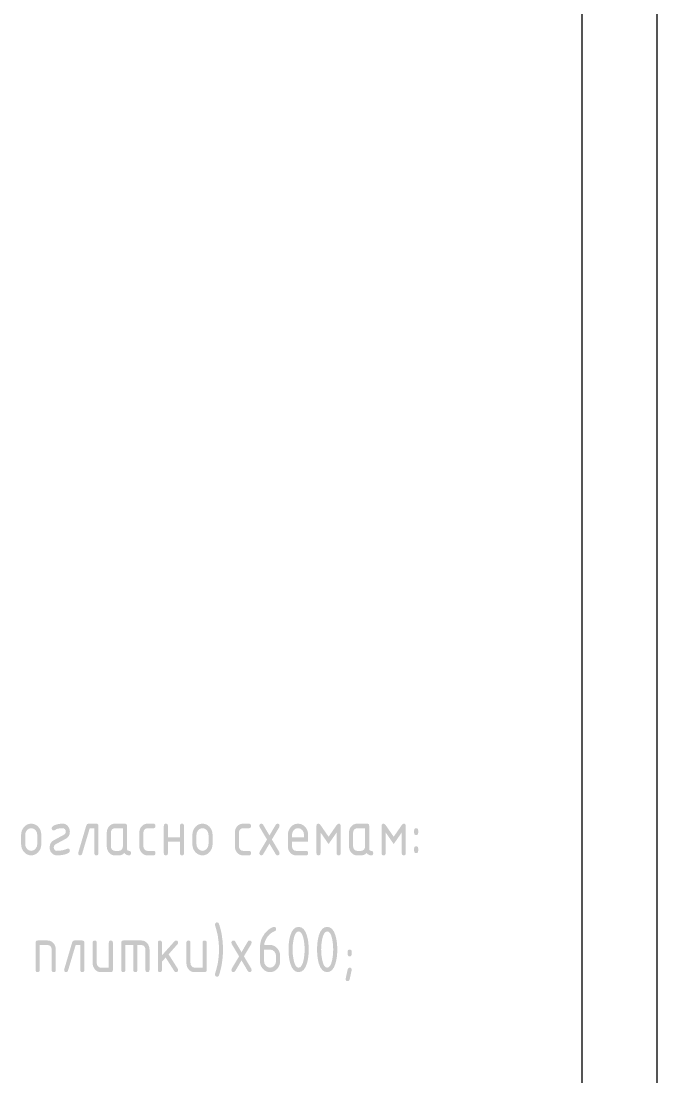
# Model space of a CAD drawing. Header units: millimetres. Extents: x 0 to 1189, y 0 to 841.
# Drawn here: x 1146.6 to 1189.1, y 211.6 to 282.2 of the extents above; entities that cross this region are included whole.
import ezdxf

# ---------------------------------------------------------------- set-up
doc = ezdxf.new("R2010")
doc.units = ezdxf.units.MM

msp = doc.modelspace()

# ---------------------------------------------------------------- hatches: boundary and pattern name
h = msp.add_hatch(color=7)
h.paths.add_polyline_path([(1146.614952, 227.150852), (1146.614952, 227.756086), (1146.627096, 227.908592), (1146.663735, 228.04885), (1146.725178, 228.177223), (1146.811736, 228.294072), (1146.91533, 228.390759), (1147.029466, 228.459437), (1147.154351, 228.500416), (1147.290191, 228.514007), (1147.425953, 228.500477), (1147.550709, 228.459919), (1147.664819, 228.392387), (1147.768646, 228.297931), (1147.855118, 228.181332), (1147.916371, 228.05264), (1147.952821, 227.911133), (1147.964878, 227.756086), (1147.964878, 227.150852), (1147.952149, 227.000895), (1147.914304, 226.861946), (1147.851862, 226.734056), (1147.765338, 226.617275), (1147.662881, 226.520589), (1147.548849, 226.451911), (1147.424274, 226.410931), (1147.290191, 226.397341), (1147.154351, 226.410931), (1147.029466, 226.451911), (1146.91533, 226.520589), (1146.811736, 226.617275), (1146.725178, 226.734056), (1146.663735, 226.861946), (1146.627096, 227.000895)])
h.paths.add_polyline_path([(1147.69368, 227.155262), (1147.69368, 227.760496), (1147.664811, 227.93406), (1147.576823, 228.082406), (1147.446116, 228.18128), (1147.290191, 228.213595), (1147.134266, 228.18128), (1147.003559, 228.082406), (1146.915364, 227.93406), (1146.886701, 227.760496), (1146.886701, 227.155262), (1146.915364, 226.97839), (1147.003559, 226.833352), (1147.134266, 226.732273), (1147.290191, 226.697753), (1147.446116, 226.732273), (1147.576823, 226.833352), (1147.664811, 226.979837)])
h = msp.add_hatch(color=7)
h.dxf.hatch_style = 2
h.paths.add_polyline_path([(1149.737136, 226.850439), (1149.796779, 226.840922), (1149.839318, 226.812337), (1149.864803, 226.764631), (1149.873286, 226.697753), (1149.853925, 226.622167), (1149.79777, 226.562705), (1149.65019, 226.490358), (1149.46711, 226.438682), (1149.248578, 226.407676), (1148.994649, 226.397341), (1148.90164, 226.406849), (1148.814884, 226.435374), (1148.735053, 226.482917), (1148.662818, 226.549476), (1148.601262, 226.630556), (1148.557742, 226.720628), (1148.531895, 226.819382), (1148.52336, 226.926507), (1148.540396, 227.080331), (1148.591435, 227.211623), (1148.676374, 227.319972), (1148.795109, 227.404962), (1149.492397, 227.781442), (1149.574114, 227.862471), (1149.602088, 227.984841), (1149.587757, 228.071519), (1149.545313, 228.145795), (1149.477996, 228.193407), (1149.401997, 228.209185), (1149.200804, 228.202364), (1149.059141, 228.17942), (1148.962748, 228.141523), (1148.855192, 228.077996), (1148.795109, 228.060908), (1148.743639, 228.070968), (1148.700851, 228.103352), (1148.668812, 228.154615), (1148.65951, 228.209185), (1148.676942, 228.284839), (1148.731168, 228.344784), (1148.861875, 228.419362), (1149.016973, 228.472184), (1149.196876, 228.503612), (1149.401997, 228.514007), (1149.495316, 228.504499), (1149.582176, 228.475973), (1149.661904, 228.428431), (1149.733829, 228.361872), (1149.838904, 228.189273), (1149.873286, 227.984841), (1149.856259, 227.831017), (1149.80528, 227.699724), (1149.720505, 227.591376), (1149.602088, 227.506386), (1148.908108, 227.133764), (1148.82329, 227.051013), (1148.795109, 226.926507), (1148.809165, 226.839829), (1148.851333, 226.765552), (1148.917617, 226.715736), (1148.994649, 226.697753), (1149.186274, 226.706529), (1149.365135, 226.732824), (1149.531283, 226.776585), (1149.684771, 226.837762)])
h = msp.add_hatch(color=7)
h.dxf.hatch_style = 2
h.paths.add_polyline_path([(1151.107007, 228.514007), (1151.645544, 228.514007), (1151.705187, 228.504559), (1151.747726, 228.476456), (1151.773211, 228.430059), (1151.781694, 228.36573), (1151.781694, 226.545617), (1151.773211, 226.479429), (1151.747726, 226.433238), (1151.705187, 226.406169), (1151.645544, 226.397341), (1151.586538, 226.406169), (1151.544327, 226.433238), (1151.518963, 226.479429), (1151.510496, 226.545617), (1151.510496, 228.209185), (1151.201265, 228.209185), (1150.691942, 226.498764), (1150.64688, 226.422628), (1150.567918, 226.397341), (1150.508275, 226.406849), (1150.465737, 226.435374), (1150.440252, 226.482917), (1150.431768, 226.549476), (1150.440036, 226.596329), (1150.971408, 228.391086), (1151.024738, 228.484379)])
h = msp.add_hatch(color=7)
h.paths.add_polyline_path([(1153.418904, 228.209185), (1152.879816, 228.209185), (1152.774947, 228.187412), (1152.687442, 228.124298), (1152.631286, 228.026044), (1152.611925, 227.908773), (1152.611925, 227.002575), (1152.631769, 226.886958), (1152.6913, 226.78705), (1152.778323, 226.720077), (1152.879816, 226.697753), (1153.151014, 226.697753), (1153.253677, 226.720077), (1153.338978, 226.78705), (1153.398992, 226.885304), (1153.418904, 227.002575)])
h.paths.add_polyline_path([(1153.957442, 226.545617), (1153.949104, 226.479429), (1153.924231, 226.433238), (1153.883027, 226.406169), (1153.825701, 226.397341), (1153.734596, 226.406918), (1153.652895, 226.435926), (1153.58029, 226.484777), (1153.516469, 226.553886), (1153.436733, 226.484777), (1153.349451, 226.435926), (1153.254315, 226.406918), (1153.151014, 226.397341), (1152.879816, 226.397341), (1152.770847, 226.407805), (1152.670767, 226.439715), (1152.579989, 226.493846), (1152.498926, 226.570973), (1152.429473, 226.663991), (1152.379863, 226.766104), (1152.350098, 226.878551), (1152.340176, 227.002575), (1152.340176, 227.908773), (1152.350098, 228.030936), (1152.379863, 228.143591), (1152.429473, 228.246737), (1152.498926, 228.340374), (1152.579989, 228.415641), (1152.670767, 228.469979), (1152.770847, 228.502923), (1152.879816, 228.514007), (1153.553952, 228.514007), (1153.613595, 228.504559), (1153.656133, 228.476456), (1153.681619, 228.430059), (1153.690102, 228.36573), (1153.690102, 226.850439), (1153.698577, 226.783562), (1153.724002, 226.735856), (1153.766377, 226.70727), (1153.825701, 226.697753), (1153.883027, 226.688244), (1153.924231, 226.659719), (1153.949104, 226.612177)])
h = msp.add_hatch(color=7)
h.dxf.hatch_style = 2
h.paths.add_polyline_path([(1154.788111, 227.908773), (1154.788111, 227.002575), (1154.807954, 226.886958), (1154.867486, 226.78705), (1154.954509, 226.720077), (1155.056001, 226.697753), (1155.45894, 226.697753), (1155.518583, 226.688244), (1155.561121, 226.659719), (1155.586606, 226.612177), (1155.59509, 226.545617), (1155.586606, 226.479429), (1155.561121, 226.433238), (1155.518583, 226.406169), (1155.45894, 226.397341), (1155.056001, 226.397341), (1154.947033, 226.407805), (1154.846953, 226.439715), (1154.756175, 226.493846), (1154.675112, 226.570973), (1154.605658, 226.663991), (1154.556049, 226.766104), (1154.526283, 226.878551), (1154.516362, 227.002575), (1154.516362, 227.908773), (1154.526283, 228.030936), (1154.556049, 228.143591), (1154.605658, 228.246737), (1154.675112, 228.340374), (1154.756175, 228.415641), (1154.846953, 228.469979), (1154.947033, 228.502923), (1155.056001, 228.514007), (1155.45894, 228.514007), (1155.518583, 228.504499), (1155.561121, 228.475973), (1155.586606, 228.428431), (1155.59509, 228.361872), (1155.586606, 228.294994), (1155.561121, 228.247288), (1155.518583, 228.218702), (1155.45894, 228.209185), (1155.056001, 228.209185), (1154.951133, 228.187412), (1154.863627, 228.124298), (1154.807472, 228.026044)])
h = msp.add_hatch(color=7)
h.dxf.hatch_style = 2
h.paths.add_polyline_path([(1156.424969, 227.303538), (1156.424969, 226.545617), (1156.416494, 226.479429), (1156.39107, 226.433238), (1156.348695, 226.406169), (1156.28937, 226.397341), (1156.229727, 226.406169), (1156.187189, 226.433238), (1156.161704, 226.479429), (1156.15322, 226.545617), (1156.15322, 228.36573), (1156.161704, 228.430059), (1156.187189, 228.476456), (1156.229727, 228.504559), (1156.28937, 228.514007), (1156.348695, 228.504559), (1156.39107, 228.476456), (1156.416494, 228.430059), (1156.424969, 228.36573), (1156.424969, 227.607809), (1157.231949, 227.607809), (1157.231949, 228.36573), (1157.240415, 228.430059), (1157.265779, 228.476456), (1157.30799, 228.504559), (1157.366996, 228.514007), (1157.42664, 228.504559), (1157.469178, 228.476456), (1157.494663, 228.430059), (1157.503146, 228.36573), (1157.503146, 226.545617), (1157.494663, 226.479429), (1157.469178, 226.433238), (1157.42664, 226.406169), (1157.366996, 226.397341), (1157.30799, 226.406169), (1157.265779, 226.433238), (1157.240415, 226.479429), (1157.231949, 226.545617), (1157.231949, 227.303538)])
h = msp.add_hatch(color=7)
h.paths.add_polyline_path([(1158.061628, 227.150852), (1158.061628, 227.756086), (1158.073772, 227.908592), (1158.110411, 228.04885), (1158.171854, 228.177223), (1158.258412, 228.294072), (1158.362006, 228.390759), (1158.476142, 228.459437), (1158.601027, 228.500416), (1158.736867, 228.514007), (1158.87263, 228.500477), (1158.997385, 228.459919), (1159.111495, 228.392387), (1159.215322, 228.297931), (1159.301794, 228.181332), (1159.363047, 228.05264), (1159.399497, 227.911133), (1159.411554, 227.756086), (1159.411554, 227.150852), (1159.398825, 227.000895), (1159.36098, 226.861946), (1159.298538, 226.734056), (1159.212014, 226.617275), (1159.109557, 226.520589), (1158.995525, 226.451911), (1158.87095, 226.410931), (1158.736867, 226.397341), (1158.601027, 226.410931), (1158.476142, 226.451911), (1158.362006, 226.520589), (1158.258412, 226.617275), (1158.171854, 226.734056), (1158.110411, 226.861946), (1158.073772, 227.000895)])
h.paths.add_polyline_path([(1159.140356, 227.155262), (1159.140356, 227.760496), (1159.111487, 227.93406), (1159.023499, 228.082406), (1158.892792, 228.18128), (1158.736867, 228.213595), (1158.580942, 228.18128), (1158.450235, 228.082406), (1158.362041, 227.93406), (1158.333377, 227.760496), (1158.333377, 227.155262), (1158.362041, 226.97839), (1158.450235, 226.833352), (1158.580942, 226.732273), (1158.736867, 226.697753), (1158.892792, 226.732273), (1159.023499, 226.833352), (1159.111487, 226.979837)])
h = msp.add_hatch(color=7)
h.dxf.hatch_style = 2
h.paths.add_polyline_path([(1161.172467, 227.908773), (1161.172467, 227.002575), (1161.19231, 226.886958), (1161.251842, 226.78705), (1161.338865, 226.720077), (1161.440357, 226.697753), (1161.843296, 226.697753), (1161.902939, 226.688244), (1161.945477, 226.659719), (1161.970962, 226.612177), (1161.979446, 226.545617), (1161.970962, 226.479429), (1161.945477, 226.433238), (1161.902939, 226.406169), (1161.843296, 226.397341), (1161.440357, 226.397341), (1161.331389, 226.407805), (1161.231309, 226.439715), (1161.140531, 226.493846), (1161.059467, 226.570973), (1160.990014, 226.663991), (1160.940405, 226.766104), (1160.910639, 226.878551), (1160.900717, 227.002575), (1160.900717, 227.908773), (1160.910639, 228.030936), (1160.940405, 228.143591), (1160.990014, 228.246737), (1161.059467, 228.340374), (1161.140531, 228.415641), (1161.231309, 228.469979), (1161.331389, 228.502923), (1161.440357, 228.514007), (1161.843296, 228.514007), (1161.902939, 228.504499), (1161.945477, 228.475973), (1161.970962, 228.428431), (1161.979446, 228.361872), (1161.970962, 228.294994), (1161.945477, 228.247288), (1161.902939, 228.218702), (1161.843296, 228.209185), (1161.440357, 228.209185), (1161.335489, 228.187412), (1161.247983, 228.124298), (1161.191828, 228.026044)])
h = msp.add_hatch(color=7)
h.dxf.hatch_style = 2
h.paths.add_polyline_path([(1163.374872, 227.455674), (1163.864903, 226.629953), (1163.887502, 226.545617), (1163.879019, 226.479429), (1163.853534, 226.433238), (1163.810995, 226.406169), (1163.751352, 226.397341), (1163.686653, 226.413119), (1163.638904, 226.46073), (1163.212815, 227.180617), (1162.786726, 226.46073), (1162.738701, 226.413119), (1162.673726, 226.397341), (1162.622257, 226.4074), (1162.579469, 226.439784), (1162.548601, 226.4896), (1162.537576, 226.545617), (1162.560176, 226.629953), (1163.050758, 227.455674), (1162.560176, 228.276985), (1162.537576, 228.36573), (1162.54606, 228.430059), (1162.571545, 228.476456), (1162.614083, 228.504559), (1162.673726, 228.514007), (1162.738701, 228.498229), (1162.786726, 228.450617), (1163.212815, 227.73073), (1163.638904, 228.450617), (1163.686653, 228.498229), (1163.751352, 228.514007), (1163.810995, 228.505179), (1163.853534, 228.478109), (1163.879019, 228.431919), (1163.887502, 228.36573), (1163.864903, 228.276985)])
h = msp.add_hatch(color=7)
h.paths.add_polyline_path([(1165.121223, 228.213595), (1164.965298, 228.18128), (1164.834591, 228.082406), (1164.746396, 227.935507), (1164.717733, 227.760496), (1164.717733, 227.607809), (1165.524712, 227.607809), (1165.524712, 227.760496), (1165.495843, 227.935507), (1165.407855, 228.082406), (1165.277148, 228.18128)])
h.paths.add_polyline_path([(1164.717733, 227.303538), (1164.717733, 227.002575), (1164.737577, 226.886958), (1164.797108, 226.78705), (1164.884131, 226.720077), (1164.985624, 226.697753), (1165.65976, 226.697753), (1165.719403, 226.688244), (1165.761942, 226.659719), (1165.787427, 226.612177), (1165.79591, 226.545617), (1165.787427, 226.479429), (1165.761942, 226.433238), (1165.719403, 226.406169), (1165.65976, 226.397341), (1164.985624, 226.397341), (1164.876656, 226.407805), (1164.776575, 226.439715), (1164.685797, 226.493846), (1164.604734, 226.570973), (1164.535281, 226.663991), (1164.485672, 226.766104), (1164.455906, 226.878551), (1164.445984, 227.002575), (1164.445984, 227.756086), (1164.458128, 227.908592), (1164.494767, 228.04885), (1164.55621, 228.177223), (1164.642768, 228.294072), (1164.746362, 228.390759), (1164.860498, 228.459437), (1164.985383, 228.500416), (1165.121223, 228.514007), (1165.256985, 228.500477), (1165.381741, 228.459919), (1165.495851, 228.392387), (1165.599678, 228.297931), (1165.68615, 228.1814), (1165.747403, 228.053191), (1165.783853, 227.912993), (1165.79591, 227.760496), (1165.79591, 227.303538)])
h = msp.add_hatch(color=7)
h.dxf.hatch_style = 2
h.paths.add_polyline_path([(1167.16523, 227.150852), (1166.626141, 227.929719), (1166.626141, 226.545617), (1166.617666, 226.479429), (1166.592241, 226.433238), (1166.549867, 226.406169), (1166.490542, 226.397341), (1166.430899, 226.406169), (1166.388361, 226.433238), (1166.362876, 226.479429), (1166.354392, 226.545617), (1166.354392, 228.36573), (1166.362876, 228.430059), (1166.388361, 228.476456), (1166.430899, 228.504559), (1166.490542, 228.514007), (1166.558342, 228.491201), (1166.626141, 228.420852), (1167.16523, 227.641985), (1167.704318, 228.420852), (1167.772118, 228.491201), (1167.839917, 228.514007), (1167.897244, 228.504559), (1167.938447, 228.476456), (1167.963321, 228.430059), (1167.971658, 228.36573), (1167.971658, 226.545617), (1167.963321, 226.479429), (1167.938447, 226.433238), (1167.897244, 226.406169), (1167.839917, 226.397341), (1167.780593, 226.406169), (1167.738218, 226.433238), (1167.712793, 226.479429), (1167.704318, 226.545617), (1167.704318, 227.929719)])
h = msp.add_hatch(color=7)
h.paths.add_polyline_path([(1169.609306, 228.209185), (1169.070217, 228.209185), (1168.965349, 228.187412), (1168.877843, 228.124298), (1168.821688, 228.026044), (1168.802327, 227.908773), (1168.802327, 227.002575), (1168.822171, 226.886958), (1168.881702, 226.78705), (1168.968725, 226.720077), (1169.070217, 226.697753), (1169.341415, 226.697753), (1169.444079, 226.720077), (1169.52938, 226.78705), (1169.589393, 226.885304), (1169.609306, 227.002575)])
h.paths.add_polyline_path([(1170.147843, 226.545617), (1170.139506, 226.479429), (1170.114633, 226.433238), (1170.073429, 226.406169), (1170.016103, 226.397341), (1169.924997, 226.406918), (1169.843297, 226.435926), (1169.770691, 226.484777), (1169.706871, 226.553886), (1169.627134, 226.484777), (1169.539853, 226.435926), (1169.444717, 226.406918), (1169.341415, 226.397341), (1169.070217, 226.397341), (1168.961249, 226.407805), (1168.861169, 226.439715), (1168.770391, 226.493846), (1168.689328, 226.570973), (1168.619875, 226.663991), (1168.570265, 226.766104), (1168.5405, 226.878551), (1168.530578, 227.002575), (1168.530578, 227.908773), (1168.5405, 228.030936), (1168.570265, 228.143591), (1168.619875, 228.246737), (1168.689328, 228.340374), (1168.770391, 228.415641), (1168.861169, 228.469979), (1168.961249, 228.502923), (1169.070217, 228.514007), (1169.744354, 228.514007), (1169.803997, 228.504559), (1169.846535, 228.476456), (1169.87202, 228.430059), (1169.880504, 228.36573), (1169.880504, 226.850439), (1169.888979, 226.783562), (1169.914404, 226.735856), (1169.956778, 226.70727), (1170.016103, 226.697753), (1170.073429, 226.688244), (1170.114633, 226.659719), (1170.139506, 226.612177)])
h = msp.add_hatch(color=7)
h.dxf.hatch_style = 2
h.paths.add_polyline_path([(1171.517601, 227.150852), (1170.978512, 227.929719), (1170.978512, 226.545617), (1170.970038, 226.479429), (1170.944613, 226.433238), (1170.902238, 226.406169), (1170.842913, 226.397341), (1170.78327, 226.406169), (1170.740732, 226.433238), (1170.715247, 226.479429), (1170.706763, 226.545617), (1170.706763, 228.36573), (1170.715247, 228.430059), (1170.740732, 228.476456), (1170.78327, 228.504559), (1170.842913, 228.514007), (1170.910713, 228.491201), (1170.978512, 228.420852), (1171.517601, 227.641985), (1172.05669, 228.420852), (1172.124489, 228.491201), (1172.192288, 228.514007), (1172.249615, 228.504559), (1172.290818, 228.476456), (1172.315692, 228.430059), (1172.324029, 228.36573), (1172.324029, 226.545617), (1172.315692, 226.479429), (1172.290818, 226.433238), (1172.249615, 226.406169), (1172.192288, 226.397341), (1172.132964, 226.406169), (1172.090589, 226.433238), (1172.065164, 226.479429), (1172.05669, 226.545617), (1172.05669, 227.929719)])
h = msp.add_hatch(color=7)
h.paths.add_polyline_path([(1172.882949, 226.850439), (1172.891432, 226.916999), (1172.916918, 226.964541), (1172.959456, 226.993066), (1173.019099, 227.002575), (1173.078424, 226.993066), (1173.120798, 226.964541), (1173.146223, 226.916999), (1173.154698, 226.850439), (1173.154698, 226.697753), (1173.146223, 226.631194), (1173.120798, 226.583651), (1173.078424, 226.555126), (1173.019099, 226.545617), (1172.959456, 226.555126), (1172.916918, 226.583651), (1172.891432, 226.631194), (1172.882949, 226.697753)])
h.paths.add_polyline_path([(1172.882949, 228.060908), (1172.891432, 228.125237), (1172.916918, 228.171634), (1172.959456, 228.199737), (1173.019099, 228.209185), (1173.078424, 228.199737), (1173.120798, 228.171634), (1173.146223, 228.125237), (1173.154698, 228.060908), (1173.154698, 227.908773), (1173.146223, 227.841895), (1173.120798, 227.794189), (1173.078424, 227.765603), (1173.019099, 227.756086), (1172.959456, 227.765603), (1172.916918, 227.794189), (1172.891432, 227.841895), (1172.882949, 227.908773)])
h = msp.add_hatch(color=7)
h.dxf.hatch_style = 2
h.paths.add_polyline_path([(1159.844129, 220.096905), (1159.823803, 220.553587), (1159.760896, 221.006962), (1159.73281, 221.145851), (1159.693303, 221.308614), (1159.642531, 221.495149), (1159.580648, 221.705351), (1159.57238, 221.760473), (1159.583404, 221.820349), (1159.614272, 221.870716), (1159.658714, 221.902618), (1159.70853, 221.912608), (1159.782462, 221.895796), (1159.825388, 221.84095), (1159.879743, 221.693371), (1159.930739, 221.518145), (1159.978944, 221.315944), (1160.024928, 221.087439), (1160.089765, 220.595273), (1160.11202, 220.096905), (1160.089765, 219.598331), (1160.024928, 219.106371), (1159.978944, 218.87772), (1159.930739, 218.674908), (1159.879743, 218.498346), (1159.825388, 218.34845), (1159.782462, 218.296981), (1159.70853, 218.280651), (1159.659954, 218.290711), (1159.614272, 218.323094), (1159.583404, 218.374357), (1159.57238, 218.428928), (1159.580648, 218.484049), (1159.642531, 218.696724), (1159.693303, 218.884438), (1159.73281, 219.047658), (1159.760896, 219.186849), (1159.823803, 219.640223)])
h = msp.add_hatch(color=7)
h.paths.add_polyline_path([(1162.850422, 220.096905), (1162.850422, 219.343394), (1162.879086, 219.166523), (1162.96728, 219.021484), (1163.097987, 218.920405), (1163.253912, 218.885885), (1163.409837, 218.920405), (1163.540544, 219.021484), (1163.628532, 219.16797), (1163.657401, 219.343394), (1163.657401, 219.643806), (1163.628532, 219.818817), (1163.540544, 219.965716), (1163.409837, 220.06459), (1163.253912, 220.096905)])
h.paths.add_polyline_path([(1163.521251, 221.612196), (1163.580895, 221.602688), (1163.623433, 221.574162), (1163.648918, 221.52662), (1163.657401, 221.460061), (1163.640452, 221.372624), (1163.589602, 221.33273), (1163.444443, 221.274137), (1163.308896, 221.186864), (1163.18265, 221.070963), (1163.065396, 220.926484), (1162.986349, 220.79868), (1162.924974, 220.66886), (1162.881997, 220.536663), (1162.858139, 220.401727), (1163.253912, 220.401727), (1163.390217, 220.388128), (1163.515877, 220.347088), (1163.630168, 220.278246), (1163.732367, 220.181241), (1163.818839, 220.064711), (1163.880092, 219.936502), (1163.916542, 219.796303), (1163.928599, 219.643806), (1163.928599, 219.343394), (1163.91587, 219.190268), (1163.878025, 219.048976), (1163.815583, 218.920396), (1163.729059, 218.805408), (1163.626602, 218.708721), (1163.51257, 218.640043), (1163.387995, 218.599064), (1163.253912, 218.585473), (1163.118072, 218.599004), (1162.993187, 218.639561), (1162.879051, 218.707093), (1162.775457, 218.801549), (1162.688899, 218.918011), (1162.627456, 219.045738), (1162.590817, 219.184627), (1162.578673, 219.334574), (1162.578673, 220.249041), (1162.597862, 220.49831), (1162.655292, 220.731767), (1162.750756, 220.949308), (1162.884046, 221.150829), (1163.005297, 221.291535), (1163.131404, 221.409142), (1163.263093, 221.504528), (1163.401086, 221.578572), (1163.471091, 221.603239)])
h = msp.add_hatch(color=7)
h.paths.add_polyline_path([(1165.565986, 220.096905), (1165.548554, 220.463601), (1165.494328, 220.807973), (1165.43341, 221.027158), (1165.357971, 221.183144), (1165.267753, 221.276394), (1165.162497, 221.307374), (1165.058635, 221.276325), (1164.968262, 221.182593), (1164.892048, 221.025298), (1164.830665, 220.803563), (1164.776439, 220.458089), (1164.759007, 220.096905), (1164.776439, 219.733792), (1164.830665, 219.389696), (1164.891505, 219.169821), (1164.966815, 219.01232), (1165.057008, 218.917554), (1165.162497, 218.885885), (1165.267753, 218.917554), (1165.357971, 219.01232), (1165.43341, 219.169821), (1165.494328, 219.389696), (1165.548554, 219.733792)])
h.paths.add_polyline_path([(1165.837184, 220.096905), (1165.829407, 219.835784), (1165.806385, 219.592543), (1165.768584, 219.367492), (1165.716468, 219.160942), (1165.61774, 218.908709), (1165.491779, 218.728927), (1165.339669, 218.621285), (1165.162497, 218.585473), (1164.98355, 218.621285), (1164.831009, 218.728927), (1164.704617, 218.908709), (1164.604115, 219.160942), (1164.55423, 219.367492), (1164.517575, 219.592543), (1164.494975, 219.835784), (1164.487258, 220.096905), (1164.494975, 220.360334), (1164.517575, 220.60485), (1164.55423, 220.830349), (1164.604115, 221.036727), (1164.704617, 221.289192), (1164.831009, 221.468949), (1164.98355, 221.576462), (1165.162497, 221.612196), (1165.339669, 221.576462), (1165.491779, 221.468949), (1165.61774, 221.289192), (1165.716468, 221.036727), (1165.768584, 220.828488), (1165.806385, 220.603196), (1165.829407, 220.359714)])
h = msp.add_hatch(color=7)
h.paths.add_polyline_path([(1167.474571, 220.096905), (1167.457139, 220.463601), (1167.402913, 220.807973), (1167.341995, 221.027158), (1167.266556, 221.183144), (1167.176337, 221.276394), (1167.071081, 221.307374), (1166.96722, 221.276325), (1166.876847, 221.182593), (1166.800633, 221.025298), (1166.73925, 220.803563), (1166.685024, 220.458089), (1166.667592, 220.096905), (1166.685024, 219.733792), (1166.73925, 219.389696), (1166.80009, 219.169821), (1166.8754, 219.01232), (1166.965592, 218.917554), (1167.071081, 218.885885), (1167.176337, 218.917554), (1167.266556, 219.01232), (1167.341995, 219.169821), (1167.402913, 219.389696), (1167.457139, 219.733792)])
h.paths.add_polyline_path([(1167.745769, 220.096905), (1167.737991, 219.835784), (1167.714969, 219.592543), (1167.677168, 219.367492), (1167.625052, 219.160942), (1167.526325, 218.908709), (1167.400363, 218.728927), (1167.248254, 218.621285), (1167.071081, 218.585473), (1166.892134, 218.621285), (1166.739594, 218.728927), (1166.613202, 218.908709), (1166.5127, 219.160942), (1166.462815, 219.367492), (1166.426159, 219.592543), (1166.403559, 219.835784), (1166.395842, 220.096905), (1166.403559, 220.360334), (1166.426159, 220.60485), (1166.462815, 220.830349), (1166.5127, 221.036727), (1166.613202, 221.289192), (1166.739594, 221.468949), (1166.892134, 221.576462), (1167.071081, 221.612196), (1167.248254, 221.576462), (1167.400363, 221.468949), (1167.526325, 221.289192), (1167.625052, 221.036727), (1167.677168, 220.828488), (1167.714969, 220.603196), (1167.737991, 220.359714)])
h = msp.add_hatch(color=7)
h.dxf.hatch_style = 2
h.paths.add_polyline_path([(1147.581546, 218.73375), (1147.581546, 220.553863), (1147.590029, 220.618191), (1147.615514, 220.664588), (1147.658053, 220.692691), (1147.717696, 220.70214), (1148.392383, 220.70214), (1148.499104, 220.691055), (1148.598331, 220.658111), (1148.689807, 220.603773), (1148.773273, 220.528507), (1148.842407, 220.434869), (1148.891853, 220.331723), (1148.921558, 220.219068), (1148.931472, 220.096905), (1148.931472, 218.73375), (1148.922988, 218.667561), (1148.897503, 218.621371), (1148.854965, 218.594301), (1148.795322, 218.585473), (1148.736316, 218.594301), (1148.694105, 218.621371), (1148.66874, 218.667561), (1148.660274, 218.73375), (1148.660274, 220.096905), (1148.640912, 220.214176), (1148.584757, 220.31243), (1148.497045, 220.377198), (1148.392383, 220.397318), (1147.853295, 220.397318), (1147.853295, 218.73375), (1147.84482, 218.667561), (1147.819395, 218.621371), (1147.77702, 218.594301), (1147.717696, 218.585473), (1147.658053, 218.594301), (1147.615514, 218.621371), (1147.590029, 218.667561)])
h = msp.add_hatch(color=7)
h.dxf.hatch_style = 2
h.paths.add_polyline_path([(1150.165369, 220.70214), (1150.703906, 220.70214), (1150.763549, 220.692691), (1150.806088, 220.664588), (1150.831573, 220.618191), (1150.840056, 220.553863), (1150.840056, 218.73375), (1150.831573, 218.667561), (1150.806088, 218.621371), (1150.763549, 218.594301), (1150.703906, 218.585473), (1150.6449, 218.594301), (1150.602689, 218.621371), (1150.577325, 218.667561), (1150.568858, 218.73375), (1150.568858, 220.397318), (1150.259627, 220.397318), (1149.750304, 218.686897), (1149.705242, 218.61076), (1149.62628, 218.585473), (1149.566637, 218.594981), (1149.524099, 218.623507), (1149.498614, 218.671049), (1149.49013, 218.737608), (1149.498398, 218.784462), (1150.02977, 220.579219), (1150.0831, 220.672512)])
h = msp.add_hatch(color=7)
h.dxf.hatch_style = 2
h.paths.add_polyline_path([(1152.748641, 220.553863), (1152.748641, 218.73375), (1152.740157, 218.667561), (1152.714672, 218.621371), (1152.672134, 218.594301), (1152.612491, 218.585473), (1151.938355, 218.585473), (1151.829386, 218.595937), (1151.729306, 218.627848), (1151.638528, 218.681979), (1151.557465, 218.759106), (1151.488012, 218.852123), (1151.438402, 218.954236), (1151.408637, 219.066684), (1151.398715, 219.190707), (1151.398715, 220.553863), (1151.407198, 220.618191), (1151.432683, 220.664588), (1151.475222, 220.692691), (1151.534865, 220.70214), (1151.594189, 220.692691), (1151.636564, 220.664588), (1151.661989, 220.618191), (1151.670464, 220.553863), (1151.670464, 219.190707), (1151.690308, 219.07509), (1151.749839, 218.975182), (1151.836862, 218.908209), (1151.938355, 218.885885), (1152.477443, 218.885885), (1152.477443, 220.553863), (1152.485909, 220.618191), (1152.511274, 220.664588), (1152.553485, 220.692691), (1152.612491, 220.70214), (1152.672134, 220.692691), (1152.714672, 220.664588), (1152.740157, 220.618191)])
h = msp.add_hatch(color=7)
h.dxf.hatch_style = 2
h.paths.add_polyline_path([(1153.44345, 220.70214), (1154.657226, 220.70214), (1154.765565, 220.691055), (1154.864551, 220.658111), (1154.954959, 220.603773), (1155.037564, 220.528507), (1155.107017, 220.434869), (1155.156627, 220.331723), (1155.186392, 220.219068), (1155.196314, 220.096905), (1155.196314, 218.73375), (1155.187831, 218.667561), (1155.162345, 218.621371), (1155.119807, 218.594301), (1155.060164, 218.585473), (1155.000839, 218.594301), (1154.958465, 218.621371), (1154.93304, 218.667561), (1154.924565, 218.73375), (1154.924565, 220.096905), (1154.905204, 220.214176), (1154.849048, 220.31243), (1154.761612, 220.377198), (1154.657226, 220.397318), (1154.386028, 220.397318), (1154.386028, 218.73375), (1154.377544, 218.667561), (1154.352059, 218.621371), (1154.309521, 218.594301), (1154.249877, 218.585473), (1154.192784, 218.594301), (1154.151554, 218.621371), (1154.126552, 218.667561), (1154.118137, 218.73375), (1154.118137, 220.397318), (1153.579048, 220.397318), (1153.579048, 218.73375), (1153.570574, 218.667561), (1153.545149, 218.621371), (1153.502774, 218.594301), (1153.44345, 218.585473), (1153.383806, 218.594301), (1153.341268, 218.621371), (1153.315783, 218.667561), (1153.307299, 218.73375), (1153.307299, 220.553863), (1153.315783, 220.618191), (1153.341268, 220.664588), (1153.383806, 220.692691)])
h = msp.add_hatch(color=7)
h.dxf.hatch_style = 2
h.paths.add_polyline_path([(1156.02696, 219.707196), (1156.87528, 220.659696), (1156.916346, 220.69208), (1156.968987, 220.70214), (1157.02863, 220.692691), (1157.071168, 220.664588), (1157.096654, 220.618191), (1157.105137, 220.553863), (1157.094319, 220.496192), (1157.063245, 220.448029), (1156.471791, 219.779405), (1157.078679, 218.822495), (1157.105137, 218.73375), (1157.096654, 218.667561), (1157.071168, 218.621371), (1157.02863, 218.594301), (1156.968987, 218.585473), (1156.904288, 218.601251), (1156.856539, 218.648863), (1156.275558, 219.563329), (1156.02696, 219.280004), (1156.02696, 218.73375), (1156.018485, 218.667561), (1155.99306, 218.621371), (1155.950686, 218.594301), (1155.891361, 218.585473), (1155.831718, 218.594301), (1155.78918, 218.621371), (1155.763694, 218.667561), (1155.755211, 218.73375), (1155.755211, 220.553863), (1155.763694, 220.618191), (1155.78918, 220.664588), (1155.831718, 220.692691), (1155.891361, 220.70214), (1155.950686, 220.692691), (1155.99306, 220.664588), (1156.018485, 220.618191), (1156.02696, 220.553863)])
h = msp.add_hatch(color=7)
h.dxf.hatch_style = 2
h.paths.add_polyline_path([(1159.013722, 220.553863), (1159.013722, 218.73375), (1159.005238, 218.667561), (1158.979753, 218.621371), (1158.937215, 218.594301), (1158.877572, 218.585473), (1158.203435, 218.585473), (1158.094467, 218.595937), (1157.994387, 218.627848), (1157.903609, 218.681979), (1157.822545, 218.759106), (1157.753092, 218.852123), (1157.703483, 218.954236), (1157.673717, 219.066684), (1157.663795, 219.190707), (1157.663795, 220.553863), (1157.672279, 220.618191), (1157.697764, 220.664588), (1157.740302, 220.692691), (1157.799946, 220.70214), (1157.85927, 220.692691), (1157.901645, 220.664588), (1157.92707, 220.618191), (1157.935545, 220.553863), (1157.935545, 219.190707), (1157.955388, 219.07509), (1158.01492, 218.975182), (1158.101943, 218.908209), (1158.203435, 218.885885), (1158.742524, 218.885885), (1158.742524, 220.553863), (1158.75099, 220.618191), (1158.776355, 220.664588), (1158.818566, 220.692691), (1158.877572, 220.70214), (1158.937215, 220.692691), (1158.979753, 220.664588), (1159.005238, 220.618191)])
h = msp.add_hatch(color=7)
h.dxf.hatch_style = 2
h.paths.add_polyline_path([(1161.507385, 219.643806), (1161.997415, 218.818086), (1162.020015, 218.73375), (1162.011531, 218.667561), (1161.986046, 218.621371), (1161.943508, 218.594301), (1161.883865, 218.585473), (1161.819166, 218.601251), (1161.771417, 218.648863), (1161.345327, 219.36875), (1160.919238, 218.648863), (1160.871213, 218.601251), (1160.806239, 218.585473), (1160.754769, 218.595533), (1160.711981, 218.627916), (1160.681113, 218.677733), (1160.670089, 218.73375), (1160.692688, 218.818086), (1161.18327, 219.643806), (1160.692688, 220.465117), (1160.670089, 220.553863), (1160.678572, 220.618191), (1160.704057, 220.664588), (1160.746596, 220.692691), (1160.806239, 220.70214), (1160.871213, 220.686361), (1160.919238, 220.63875), (1161.345327, 219.918863), (1161.771417, 220.63875), (1161.819166, 220.686361), (1161.883865, 220.70214), (1161.943508, 220.693312), (1161.986046, 220.666242), (1162.011531, 220.620052), (1162.020015, 220.553863), (1161.997415, 220.465117)])
h = msp.add_hatch(color=7)
h.paths.add_polyline_path([(1168.440577, 219.948628), (1168.449052, 220.012957), (1168.474477, 220.059354), (1168.516852, 220.087457), (1168.576176, 220.096905), (1168.63327, 220.087457), (1168.674499, 220.059354), (1168.699502, 220.012957), (1168.707917, 219.948628), (1168.707917, 219.795942), (1168.699502, 219.729382), (1168.674499, 219.68184), (1168.63327, 219.653315), (1168.576176, 219.643806), (1168.516852, 219.653315), (1168.474477, 219.68184), (1168.449052, 219.729382), (1168.440577, 219.795942)])
h.paths.add_polyline_path([(1168.576176, 218.885885), (1168.63327, 218.876437), (1168.674499, 218.848334), (1168.699502, 218.801937), (1168.707917, 218.737608), (1168.704058, 218.699574), (1168.572869, 218.09434), (1168.52636, 218.008764), (1168.440577, 217.980239), (1168.380934, 217.989067), (1168.338396, 218.016136), (1168.312911, 218.062327), (1168.304427, 218.128515), (1168.312962, 218.176006), (1168.338809, 218.299254), (1168.382329, 218.49795), (1168.443884, 218.771784), (1168.488946, 218.85736)])

# ---------------------------------------------------------------- linework, layer by layer
at = {"color": 7, "lineweight": 0}
for p, q in [((1189.107153, 840.985282), (1189.107153, -0.006567)), ((1184.111809, 4.988778), (1184.111809, 588.936038))]:
    msp.add_line(p, q, dxfattribs=at)
msp.add_lwpolyline([(1184.111809, 4.988778), (1184.111809, 835.989938)], dxfattribs=at)
msp.add_lwpolyline([(1184.111809, 4.988778), (1184.111809, 835.989938)], dxfattribs=at)

# ---------------------------------------------------------------- texts
at = {"color": 7, "insert": (1167.344147, 221.501679), "char_height": 2.868995, "attachment_point": 1}
msp.add_mtext('{\\fGOSTCommon|b0|i0|c0; }', dxfattribs=at)

doc.saveas('drawing.dxf')
